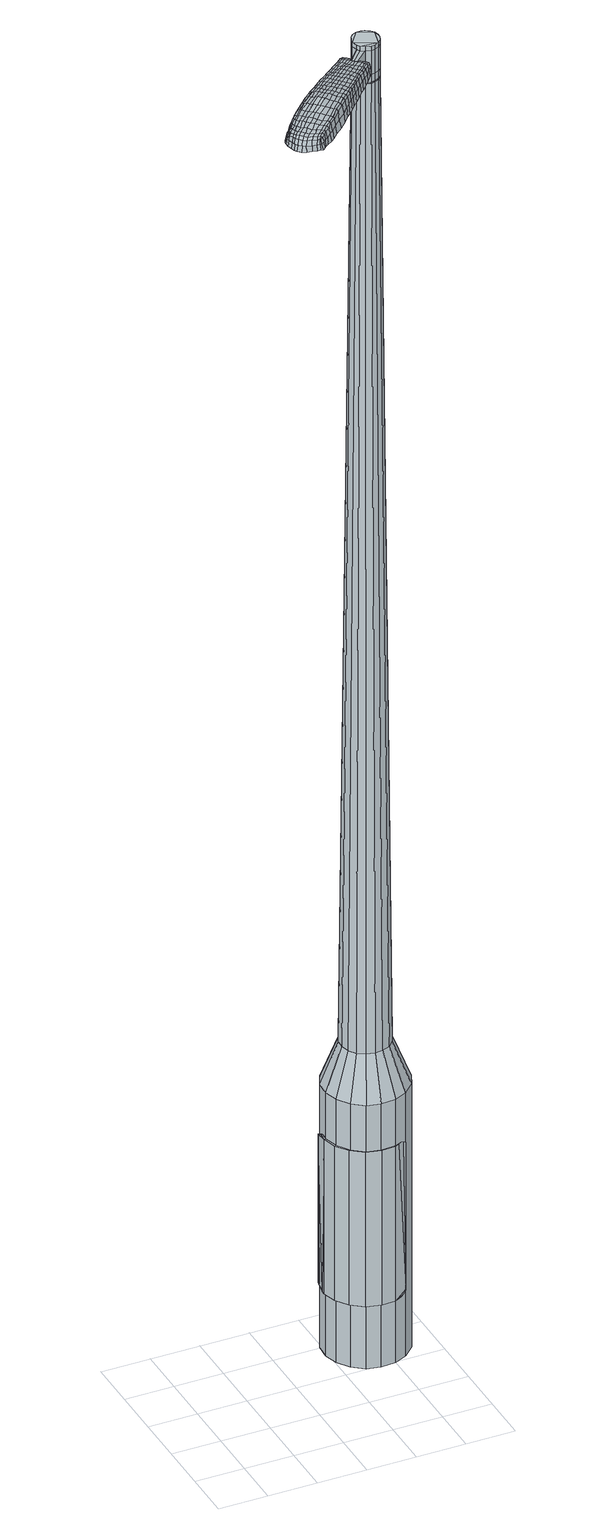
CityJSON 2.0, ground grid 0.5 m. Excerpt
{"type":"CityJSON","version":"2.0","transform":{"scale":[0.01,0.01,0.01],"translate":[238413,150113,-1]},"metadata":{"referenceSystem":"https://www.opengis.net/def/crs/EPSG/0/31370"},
"CityObjects":{
"object1":{"type":"GenericCityObject","attributes":{"cluster":891,"mean_distance_to_centroid":0.22,"new_centroid_x":238414.89,"new_centroid_y":150114.42,"mean_distance_to_camera":8.88,"H1":0.383,"H2":12.35,"Z_final":106.6,"cluster2":-1,"proj_x":238411.62,"proj_y":150111.2,"id_line":41665,"bearing_l":315.43,"distance":4.59,"orientation":"right","G_obj":225.43},"geometry":[{"type":"MultiSurface","lod":"2","boundaries":[[[0,1,2,3]],[[1,4,5,2]],[[4,6,7,5]],[[6,8,9,7]],[[8,10,11,9]],[[10,12,13,11]],[[12,14,15,13]],[[14,16,17,15]],[[16,18,19,17]],[[18,20,21,19]],[[20,22,23,21]],[[22,24,25,23]],[[24,26,27,25]],[[26,28,29,27]],[[28,30,31,29]],[[30,32,33,31]],[[32,34,35,33]],[[34,0,3,35]],[[36,37,38,39]],[[38,40,41,42]],[[41,43,42]],[[42,44,45,46]],[[45,47,46]],[[46,48,49,50]],[[49,51,50]],[[42,46,50,38]],[[50,52,39,38]],[[53,36,39]],[[2,5,7,35]],[[7,9,11,15]],[[11,13,15]],[[15,17,19,23]],[[19,21,23]],[[23,25,27,31]],[[27,29,31]],[[15,23,31,7]],[[31,33,35,7]],[[3,2,35]],[[1,0,54,55]],[[0,34,56,54]],[[34,32,57,56]],[[32,30,58,57]],[[30,28,59,58]],[[28,26,60,59]],[[26,24,61,60]],[[24,22,62,61]],[[22,20,63,62]],[[20,18,64,63]],[[18,16,65,64]],[[16,14,66,65]],[[14,12,67,66]],[[12,10,68,67]],[[10,8,69,68]],[[8,6,70,69]],[[6,4,71,70]],[[4,1,55,71]],[[55,54,72,73]],[[54,56,74,72]],[[56,57,75,74]],[[57,58,76,75]],[[58,59,77,76]],[[59,60,78,77]],[[60,61,79,78]],[[61,62,80,79]],[[62,63,81,80]],[[63,64,82,81]],[[64,65,83,82]],[[65,66,84,83]],[[66,67,85,84]],[[67,68,86,85]],[[68,69,87,86]],[[69,70,88,87]],[[70,71,89,88]],[[71,55,73,89]],[[90,91,92,73]],[[74,93,91,90]],[[94,95,93,74]],[[96,97,95,94]],[[98,99,97,96]],[[100,101,99,98]],[[102,103,101,100]],[[80,104,103,102]],[[105,106,104,80]],[[82,107,106,105]],[[83,108,107,82]],[[84,109,108,83]],[[110,111,109,84]],[[112,113,111,110]],[[114,115,113,112]],[[88,116,115,114]],[[117,118,116,88]],[[73,92,118,117]],[[119,120,121,122]],[[123,119,122,124]],[[125,123,124,126]],[[127,125,126,128]],[[129,127,128,130]],[[131,129,130,132]],[[133,131,132,134]],[[135,133,134,136]],[[137,135,136,138]],[[139,137,138,140]],[[141,139,140,142]],[[143,141,142,144]],[[145,143,144,146]],[[147,145,146,148]],[[149,147,148,150]],[[151,149,150,152]],[[72,90,73]],[[72,74,90]],[[75,94,74]],[[75,76,96,94]],[[76,77,98,96]],[[77,78,100,98]],[[78,79,102,100]],[[79,80,102]],[[81,105,80]],[[81,82,105]],[[85,110,84]],[[85,86,112,110]],[[86,87,114,112]],[[87,88,114]],[[89,117,88]],[[89,73,117]],[[153,92,91]],[[154,118,92]],[[154,116,118]],[[155,115,116]],[[155,156,113,115]],[[156,157,111,113]],[[157,109,111]],[[158,106,107]],[[158,104,106]],[[159,103,104]],[[159,160,101,103]],[[160,161,99,101]],[[161,162,97,99]],[[162,163,95,97]],[[163,93,95]],[[153,91,93]],[[39,52,151,164]],[[92,153,165,152]],[[53,39,164,120]],[[153,93,121,165]],[[36,53,120,119]],[[93,163,122,121]],[[37,36,119,123]],[[163,162,124,122]],[[38,37,123,125]],[[162,161,126,124]],[[40,38,125,127]],[[161,160,128,126]],[[41,40,127,129]],[[160,159,130,128]],[[43,41,129,131]],[[159,104,132,130]],[[42,43,131,133]],[[104,158,134,132]],[[44,42,133,135]],[[158,107,136,134]],[[45,44,135,137]],[[107,108,138,136]],[[47,45,137,139]],[[108,109,140,138]],[[46,47,139,141]],[[109,157,142,140]],[[48,46,141,143]],[[157,156,144,142]],[[49,48,143,145]],[[156,155,146,144]],[[51,49,145,147]],[[155,116,148,146]],[[50,51,147,149]],[[116,154,150,148]],[[52,50,149,151]],[[154,92,152,150]],[[151,152,166,167]],[[152,165,168,166]],[[165,121,169,168]],[[121,120,170,169]],[[120,164,171,170]],[[164,151,167,171]],[[172,173,174,175]],[[176,172,175,177]],[[172,176,178,179]],[[173,172,179,180]],[[181,182,183,184]],[[185,181,184,186]],[[181,185,187,188]],[[182,181,188,189]],[[190,191,192,193]],[[194,190,193,195]],[[190,194,196,197]],[[191,190,197,198]],[[199,200,201,202]],[[203,199,202,204]],[[199,203,205,206]],[[200,199,206,207]],[[208,209,210,211]],[[212,208,211,213]],[[208,212,214,215]],[[209,208,215,216]],[[217,218,219,220]],[[221,217,220,222]],[[217,221,223,224]],[[218,217,224,225]],[[226,227,228,229]],[[218,226,229,219]],[[226,218,225,230]],[[227,226,230,231]],[[232,233,234,235]],[[227,232,235,228]],[[232,227,231,236]],[[233,232,236,237]],[[238,176,177,239]],[[233,238,239,234]],[[238,233,237,240]],[[176,238,240,178]],[[241,242,243,244]],[[245,241,244,246]],[[241,245,247,248]],[[242,241,248,249]],[[250,251,252,253]],[[242,250,253,243]],[[250,242,249,254]],[[251,250,254,255]],[[256,257,258,259]],[[251,256,259,252]],[[256,251,255,260]],[[257,256,260,261]],[[262,263,264,265]],[[257,262,265,258]],[[262,257,261,266]],[[263,262,266,267]],[[268,173,180,269]],[[263,268,269,264]],[[268,263,267,270]],[[173,268,270,174]],[[271,272,273,274]],[[275,271,274,276]],[[271,275,277,278]],[[272,271,278,279]],[[280,281,282,283]],[[272,280,283,273]],[[280,272,279,284]],[[281,280,284,285]],[[286,287,288,289]],[[281,286,289,282]],[[286,281,285,290]],[[287,286,290,291]],[[292,185,186,293]],[[287,292,293,288]],[[292,287,291,294]],[[185,292,294,187]],[[295,296,297,298]],[[299,295,298,300]],[[295,299,301,302]],[[296,295,302,303]],[[304,305,306,307]],[[296,304,307,297]],[[304,296,303,308]],[[305,304,308,309]],[[310,311,312,313]],[[305,310,313,306]],[[310,305,309,314]],[[311,310,314,315]],[[316,317,318,319]],[[311,316,319,312]],[[316,311,315,320]],[[317,316,320,321]],[[322,182,189,323]],[[317,322,323,318]],[[322,317,321,324]],[[182,322,324,183]],[[325,211,210,326]],[[327,325,326,328]],[[325,327,329,330]],[[211,325,330,213]],[[331,327,328,332]],[[333,331,332,334]],[[331,333,335,336]],[[327,331,336,329]],[[337,333,334,338]],[[339,337,338,340]],[[337,339,341,342]],[[333,337,342,335]],[[343,339,340,344]],[[345,343,344,346]],[[343,345,347,348]],[[339,343,348,341]],[[349,345,346,350]],[[200,349,350,201]],[[349,200,207,351]],[[345,349,351,347]],[[352,353,198,197]],[[354,352,197,196]],[[352,354,355,356]],[[353,352,356,357]],[[358,359,357,356]],[[360,358,356,355]],[[358,360,361,362]],[[359,358,362,363]],[[364,365,363,362]],[[366,364,362,361]],[[364,366,367,368]],[[365,364,368,369]],[[370,371,369,368]],[[372,370,368,367]],[[370,372,205,203]],[[371,370,203,204]],[[373,374,375,376]],[[275,373,376,277]],[[373,275,276,377]],[[374,373,377,378]],[[379,194,195,380]],[[374,379,380,375]],[[379,374,378,381]],[[194,379,381,196]],[[382,383,384,385]],[[221,382,385,223]],[[382,221,222,386]],[[383,382,386,387]],[[388,389,390,391]],[[383,388,391,384]],[[388,383,387,392]],[[389,388,392,393]],[[394,191,198,395]],[[389,394,395,390]],[[394,389,393,396]],[[191,394,396,192]],[[397,398,399,400]],[[179,397,400,180]],[[397,179,178,401]],[[398,397,401,402]],[[403,404,405,406]],[[398,403,406,399]],[[403,398,402,407]],[[404,403,407,408]],[[409,202,201,410]],[[404,409,410,405]],[[409,404,408,411]],[[202,409,411,204]],[[412,413,414,415]],[[184,412,415,186]],[[412,184,183,416]],[[413,412,416,417]],[[418,206,205,419]],[[413,418,419,414]],[[418,413,417,420]],[[206,418,420,207]],[[421,422,423,424]],[[299,421,424,301]],[[421,299,300,425]],[[422,421,425,426]],[[427,212,213,428]],[[422,427,428,423]],[[427,422,426,429]],[[212,427,429,214]],[[430,431,432,433]],[[245,430,433,247]],[[430,245,246,434]],[[431,430,434,435]],[[436,437,438,439]],[[431,436,439,432]],[[436,431,435,440]],[[437,436,440,441]],[[442,209,216,443]],[[437,442,443,438]],[[442,437,441,444]],[[209,442,444,210]],[[445,446,435,434]],[[244,445,434,246]],[[445,244,243,447]],[[446,445,447,448]],[[449,450,441,440]],[[446,449,440,435]],[[449,446,448,451]],[[450,449,451,452]],[[453,326,210,444]],[[450,453,444,441]],[[453,450,452,454]],[[326,453,454,328]],[[455,456,457,458]],[[302,455,458,303]],[[455,302,301,424]],[[456,455,424,423]],[[459,330,329,460]],[[456,459,460,457]],[[459,456,423,428]],[[330,459,428,213]],[[461,462,448,447]],[[253,461,447,243]],[[461,253,252,463]],[[462,461,463,464]],[[465,466,452,451]],[[462,465,451,448]],[[465,462,464,467]],[[466,465,467,468]],[[469,332,328,454]],[[466,469,454,452]],[[469,466,468,470]],[[332,469,470,334]],[[471,472,473,474]],[[308,471,474,309]],[[471,308,303,458]],[[472,471,458,457]],[[475,336,335,476]],[[472,475,476,473]],[[475,472,457,460]],[[336,475,460,329]],[[477,478,464,463]],[[259,477,463,252]],[[477,259,258,479]],[[478,477,479,480]],[[481,482,468,467]],[[478,481,467,464]],[[481,478,480,483]],[[482,481,483,484]],[[485,338,334,470]],[[482,485,470,468]],[[485,482,484,486]],[[338,485,486,340]],[[487,488,489,490]],[[314,487,490,315]],[[487,314,309,474]],[[488,487,474,473]],[[491,342,341,492]],[[488,491,492,489]],[[491,488,473,476]],[[342,491,476,335]],[[493,494,480,479]],[[265,493,479,258]],[[493,265,264,495]],[[494,493,495,496]],[[497,498,484,483]],[[494,497,483,480]],[[497,494,496,499]],[[498,497,499,500]],[[501,344,340,486]],[[498,501,486,484]],[[501,498,500,502]],[[344,501,502,346]],[[503,504,505,506]],[[320,503,506,321]],[[503,320,315,490]],[[504,503,490,489]],[[507,348,347,508]],[[504,507,508,505]],[[507,504,489,492]],[[348,507,492,341]],[[509,510,496,495]],[[269,509,495,264]],[[509,269,180,400]],[[510,509,400,399]],[[511,512,500,499]],[[510,511,499,496]],[[511,510,399,406]],[[512,511,406,405]],[[513,350,346,502]],[[512,513,502,500]],[[513,512,405,410]],[[350,513,410,201]],[[514,515,417,416]],[[324,514,416,183]],[[514,324,321,506]],[[515,514,506,505]],[[516,351,207,420]],[[515,516,420,417]],[[516,515,505,508]],[[351,516,508,347]],[[517,518,378,377]],[[274,517,377,276]],[[517,274,273,519]],[[518,517,519,520]],[[521,354,196,381]],[[518,521,381,378]],[[521,518,520,522]],[[354,521,522,355]],[[523,524,525,526]],[[224,523,526,225]],[[523,224,223,385]],[[524,523,385,384]],[[527,528,529,530]],[[524,527,530,525]],[[527,524,384,391]],[[528,527,391,390]],[[531,353,357,532]],[[528,531,532,529]],[[531,528,390,395]],[[353,531,395,198]],[[533,534,520,519]],[[283,533,519,273]],[[533,283,282,535]],[[534,533,535,536]],[[537,360,355,522]],[[534,537,522,520]],[[537,534,536,538]],[[360,537,538,361]],[[539,540,541,542]],[[230,539,542,231]],[[539,230,225,526]],[[540,539,526,525]],[[543,544,545,546]],[[540,543,546,541]],[[543,540,525,530]],[[544,543,530,529]],[[547,359,363,548]],[[544,547,548,545]],[[547,544,529,532]],[[359,547,532,357]],[[549,550,536,535]],[[289,549,535,282]],[[549,289,288,551]],[[550,549,551,552]],[[553,366,361,538]],[[550,553,538,536]],[[553,550,552,554]],[[366,553,554,367]],[[555,556,557,558]],[[236,555,558,237]],[[555,236,231,542]],[[556,555,542,541]],[[559,560,561,562]],[[556,559,562,557]],[[559,556,541,546]],[[560,559,546,545]],[[563,365,369,564]],[[560,563,564,561]],[[563,560,545,548]],[[365,563,548,363]],[[565,566,552,551]],[[293,565,551,288]],[[565,293,186,415]],[[566,565,415,414]],[[567,372,367,554]],[[566,567,554,552]],[[567,566,414,419]],[[372,567,419,205]],[[568,569,402,401]],[[240,568,401,178]],[[568,240,237,558]],[[569,568,558,557]],[[570,571,408,407]],[[569,570,407,402]],[[570,569,557,562]],[[571,570,562,561]],[[572,371,204,411]],[[571,572,411,408]],[[572,571,561,564]],[[371,572,564,369]],[[573,574,575,576]],[[576,575,577,578]],[[579,577,575,580]],[[580,575,574,581]],[[582,583,584,585]],[[585,584,586,587]],[[588,586,584,589]],[[589,584,583,590]],[[591,592,593,594]],[[594,593,595,596]],[[597,595,593,598]],[[598,593,592,599]],[[600,601,602,603]],[[603,602,604,605]],[[606,604,602,607]],[[607,602,601,608]],[[609,610,611,612]],[[612,611,613,614]],[[615,613,611,616]],[[616,611,610,617]],[[618,619,620,621]],[[621,620,622,623]],[[624,622,620,625]],[[625,620,619,626]],[[627,628,629,630]],[[630,629,619,618]],[[626,619,629,631]],[[631,629,628,632]],[[633,634,635,636]],[[636,635,628,627]],[[632,628,635,637]],[[637,635,634,638]],[[578,577,639,640]],[[640,639,634,633]],[[638,634,639,641]],[[641,639,577,579]],[[642,643,644,645]],[[645,644,646,647]],[[648,646,644,649]],[[649,644,643,650]],[[651,652,653,654]],[[654,653,643,642]],[[650,643,653,655]],[[655,653,652,656]],[[657,658,659,660]],[[660,659,652,651]],[[656,652,659,661]],[[661,659,658,662]],[[663,664,665,666]],[[666,665,658,657]],[[662,658,665,667]],[[667,665,664,668]],[[581,574,669,670]],[[670,669,664,663]],[[668,664,669,671]],[[671,669,574,573]],[[672,673,674,675]],[[675,674,676,677]],[[678,676,674,679]],[[679,674,673,680]],[[681,682,683,684]],[[684,683,673,672]],[[680,673,683,685]],[[685,683,682,686]],[[687,688,689,690]],[[690,689,682,681]],[[686,682,689,691]],[[691,689,688,692]],[[587,586,693,694]],[[694,693,688,687]],[[692,688,693,695]],[[695,693,586,588]],[[696,697,698,699]],[[699,698,700,701]],[[702,700,698,703]],[[703,698,697,704]],[[705,706,707,708]],[[708,707,697,696]],[[704,697,707,709]],[[709,707,706,710]],[[711,712,713,714]],[[714,713,706,705]],[[710,706,713,715]],[[715,713,712,716]],[[717,718,719,720]],[[720,719,712,711]],[[716,712,719,721]],[[721,719,718,722]],[[590,583,723,724]],[[724,723,718,717]],[[722,718,723,725]],[[725,723,583,582]],[[609,612,726,727]],[[727,726,728,729]],[[730,728,726,731]],[[731,726,612,614]],[[729,728,732,733]],[[733,732,734,735]],[[736,734,732,737]],[[737,732,728,730]],[[735,734,738,739]],[[739,738,740,741]],[[742,740,738,743]],[[743,738,734,736]],[[741,740,744,745]],[[745,744,746,747]],[[748,746,744,749]],[[749,744,740,742]],[[747,746,750,751]],[[751,750,601,600]],[[608,601,750,752]],[[752,750,746,748]],[[599,753,754,598]],[[598,754,755,597]],[[756,755,754,757]],[[757,754,753,758]],[[758,759,760,757]],[[757,760,761,756]],[[762,761,760,763]],[[763,760,759,764]],[[764,765,766,763]],[[763,766,767,762]],[[768,767,766,769]],[[769,766,765,770]],[[770,771,772,769]],[[769,772,773,768]],[[606,773,772,604]],[[604,772,771,605]],[[774,775,776,777]],[[777,776,676,678]],[[677,676,776,778]],[[778,776,775,779]],[[596,595,780,781]],[[781,780,775,774]],[[779,775,780,782]],[[782,780,595,597]],[[783,784,785,786]],[[786,785,622,624]],[[623,622,785,787]],[[787,785,784,788]],[[789,790,791,792]],[[792,791,784,783]],[[788,784,791,793]],[[793,791,790,794]],[[599,592,795,796]],[[796,795,790,789]],[[794,790,795,797]],[[797,795,592,591]],[[798,799,800,801]],[[801,800,580,581]],[[579,580,800,802]],[[802,800,799,803]],[[804,805,806,807]],[[807,806,799,798]],[[803,799,806,808]],[[808,806,805,809]],[[600,603,810,811]],[[811,810,805,804]],[[809,805,810,812]],[[812,810,603,605]],[[813,814,815,816]],[[816,815,585,587]],[[582,585,815,817]],[[817,815,814,818]],[[606,607,819,820]],[[820,819,814,813]],[[818,814,819,821]],[[821,819,607,608]],[[822,823,824,825]],[[825,824,700,702]],[[701,700,824,826]],[[826,824,823,827]],[[614,613,828,829]],[[829,828,823,822]],[[827,823,828,830]],[[830,828,613,615]],[[831,832,833,834]],[[834,833,646,648]],[[647,646,833,835]],[[833,832,835]],[[836,837,838,839]],[[839,838,832,831]],[[835,832,838,840]],[[840,838,837,841]],[[617,610,842,843]],[[843,842,837,836]],[[841,837,842,844]],[[844,842,610,609]],[[845,846,835]],[[835,846,645,647]],[[642,645,846,847]],[[847,846,845,848]],[[841,849,850,840]],[[840,850,845,835]],[[848,845,850,851]],[[851,850,849,852]],[[609,727,853,844]],[[844,853,849,841]],[[852,849,853,854]],[[854,853,727,729]],[[855,856,857,858]],[[858,857,703,704]],[[702,703,857,825]],[[825,857,856,822]],[[730,731,859,860]],[[860,859,856,855]],[[822,856,859,829]],[[829,859,731,614]],[[848,861,847]],[[847,861,654,642]],[[651,654,861,862]],[[862,861,863]],[[852,864,865,851]],[[851,865,861,848]],[[863,861,865,866]],[[866,865,864,867]],[[729,733,868,854]],[[854,868,864,852]],[[867,864,868,869]],[[869,868,733,735]],[[870,871,872,873]],[[873,872,709,710]],[[704,709,872,858]],[[858,872,871,855]],[[736,737,874,875]],[[875,874,871,870]],[[855,871,874,860]],[[860,874,737,730]],[[863,876,877,862]],[[862,877,660,651]],[[657,660,877,878]],[[878,877,876,879]],[[867,880,881,866]],[[866,881,876,863]],[[879,876,881,882]],[[882,881,880,883]],[[735,739,884,869]],[[869,884,880,867]],[[883,880,884,885]],[[885,884,739,741]],[[886,887,888,889]],[[889,888,715,716]],[[710,715,888,873]],[[873,888,887,870]],[[742,743,890,891]],[[891,890,887,886]],[[870,887,890,875]],[[875,890,743,736]],[[879,892,893,878]],[[878,893,666,657]],[[663,666,893,894]],[[894,893,892,895]],[[883,896,897,882]],[[882,897,892,879]],[[895,892,897,898]],[[898,897,896,899]],[[741,745,900,885]],[[885,900,896,883]],[[899,896,900,901]],[[901,900,745,747]],[[902,903,904,905]],[[905,904,721,722]],[[716,721,904,889]],[[889,904,903,886]],[[748,749,906,907]],[[907,906,903,902]],[[886,903,906,891]],[[891,906,749,742]],[[895,908,909,894]],[[894,909,670,663]],[[581,670,909,801]],[[801,909,908,798]],[[899,910,911,898]],[[898,911,908,895]],[[798,908,911,807]],[[807,911,910,804]],[[747,751,912,901]],[[901,912,910,899]],[[804,910,912,811]],[[811,912,751,600]],[[818,913,914,817]],[[817,914,725,582]],[[722,725,914,905]],[[905,914,913,902]],[[608,752,915,821]],[[821,915,913,818]],[[902,913,915,907]],[[907,915,752,748]],[[779,916,917,778]],[[778,917,675,677]],[[672,675,917,918]],[[918,917,916,919]],[[597,755,920,782]],[[782,920,916,779]],[[919,916,920,921]],[[921,920,755,756]],[[922,923,924,925]],[[925,924,625,626]],[[624,625,924,786]],[[786,924,923,783]],[[926,927,928,929]],[[929,928,923,922]],[[783,923,928,792]],[[792,928,927,789]],[[758,753,930,931]],[[931,930,927,926]],[[789,927,930,796]],[[796,930,753,599]],[[919,932,933,918]],[[918,933,684,672]],[[681,684,933,934]],[[934,933,932,935]],[[756,761,936,921]],[[921,936,932,919]],[[935,932,936,937]],[[937,936,761,762]],[[938,939,940,941]],[[941,940,631,632]],[[626,631,940,925]],[[925,940,939,922]],[[942,943,944,945]],[[945,944,939,938]],[[922,939,944,929]],[[929,944,943,926]],[[764,759,946,947]],[[947,946,943,942]],[[926,943,946,931]],[[931,946,759,758]],[[935,948,949,934]],[[934,949,690,681]],[[687,690,949,950]],[[950,949,948,951]],[[762,767,952,937]],[[937,952,948,935]],[[951,948,952,953]],[[953,952,767,768]],[[954,955,956,957]],[[957,956,637,638]],[[632,637,956,941]],[[941,956,955,938]],[[958,959,960,961]],[[961,960,955,954]],[[938,955,960,945]],[[945,960,959,942]],[[770,765,962,963]],[[963,962,959,958]],[[942,959,962,947]],[[947,962,765,764]],[[951,964,965,950]],[[950,965,694,687]],[[587,694,965,816]],[[816,965,964,813]],[[768,773,966,953]],[[953,966,964,951]],[[813,964,966,820]],[[820,966,773,606]],[[803,967,968,802]],[[802,968,641,579]],[[638,641,968,957]],[[957,968,967,954]],[[809,969,970,808]],[[808,970,967,803]],[[954,967,970,961]],[[961,970,969,958]],[[605,771,971,812]],[[812,971,969,809]],[[958,969,971,963]],[[963,971,771,770]],[[573,576,175,174]],[[576,578,177,175]],[[588,589,188,187]],[[589,590,189,188]],[[591,594,193,192]],[[594,596,195,193]],[[615,616,215,214]],[[616,617,216,215]],[[618,621,220,219]],[[621,623,222,220]],[[627,630,229,228]],[[630,618,219,229]],[[633,636,235,234]],[[636,627,228,235]],[[578,640,239,177]],[[640,633,234,239]],[[648,649,248,247]],[[649,650,249,248]],[[650,655,254,249]],[[655,656,255,254]],[[656,661,260,255]],[[661,662,261,260]],[[662,667,266,261]],[[667,668,267,266]],[[668,671,270,267]],[[671,573,174,270]],[[678,679,278,277]],[[679,680,279,278]],[[680,685,284,279]],[[685,686,285,284]],[[686,691,290,285]],[[691,692,291,290]],[[692,695,294,291]],[[695,588,187,294]],[[696,699,298,297]],[[699,701,300,298]],[[705,708,307,306]],[[708,696,297,307]],[[711,714,313,312]],[[714,705,306,313]],[[717,720,319,318]],[[720,711,312,319]],[[590,724,323,189]],[[724,717,318,323]],[[774,777,376,375]],[[777,678,277,376]],[[596,781,380,195]],[[781,774,375,380]],[[623,787,386,222]],[[787,788,387,386]],[[788,793,392,387]],[[793,794,393,392]],[[794,797,396,393]],[[797,591,192,396]],[[701,826,425,300]],[[826,827,426,425]],[[827,830,429,426]],[[830,615,214,429]],[[831,834,433,432]],[[834,648,247,433]],[[836,839,439,438]],[[839,831,432,439]],[[617,843,443,216]],[[843,836,438,443]],[[972,973,974,975]],[[976,977,975,974]],[[978,979,980,981]],[[982,983,984,985]],[[973,986,987,974]],[[988,976,974,987]],[[989,978,981,990]],[[991,992,983,982]],[[986,993,994,987]],[[994,995,988,987]],[[996,989,990,997]],[[998,992,991,999]],[[993,1000,1001,994]],[[1001,1002,995,994]],[[1003,996,997,1004]],[[1005,998,999,1006]],[[1007,1008,1009,1010]],[[1011,1012,1008,1007]],[[1011,1013,1014,1012]],[[1013,1015,1016,1014]],[[1017,1018,1019,1020]],[[1021,1022,1018,1017]],[[1023,1022,1021]],[[1024,1025,1022,1023]],[[1020,1009,1008,1017]],[[1017,1008,1012,1021]],[[1012,1014,1023,1021]],[[1014,1016,1024,1023]],[[981,980,977,976]],[[990,981,976,988]],[[995,997,990,988]],[[1002,1004,997,995]],[[982,985,979,978]],[[991,982,978,989]],[[999,991,989,996]],[[1006,999,996,1003]],[[983,1007,1010,984]],[[992,1011,1007,983]],[[1013,1011,992,998]],[[1015,1013,998,1005]],[[1026,1027,1028,1029]],[[1028,1030,1031,1032]],[[1028,1032,1033,1034]],[[1028,1034,1029]],[[1035,1026,1029,1036]],[[1037,1036,1029,1038]],[[1039,1038,1029]],[[1040,1028,1027,1041]],[[1042,1040,1041,1043]],[[1044,1042,1043,1045]],[[1046,1044,1045,1047]],[[1048,1046,1047,1049]],[[1049,1050,1051,1052]],[[1049,1052,1053,1054]],[[1049,1054,1055,1056]],[[1055,1057,1058,1059]],[[1055,1059,1060,1061]],[[1055,1061,1056]],[[1049,1056,1048]],[[1062,1063,1027,1026]],[[1064,1065,1030,1028]],[[1066,1067,1039,1029]],[[1063,1068,1041,1027]],[[1069,1064,1028,1040]],[[1068,1070,1043,1041]],[[1071,1069,1040,1042]],[[1070,1072,1045,1043]],[[1073,1071,1042,1044]],[[1072,1074,1047,1045]],[[1075,1073,1044,1046]],[[1074,1076,1049,1047]],[[1077,1075,1046,1048]],[[1076,1078,1050,1049]],[[1079,1080,1057,1055]],[[1081,1077,1048,1056]],[[1051,1050,1078,1082]],[[1052,1051,1082,1083]],[[1053,1052,1083,1084]],[[1054,1053,1084,1085]],[[1055,1054,1085,1079]],[[1086,1062,1026,1035]],[[1087,1086,1035,1036]],[[1088,1087,1036,1037]],[[1089,1088,1037,1038]],[[1067,1089,1038,1039]],[[1031,1030,1065,1090]],[[1058,1057,1080,1091]],[[1032,1031,1090,1092]],[[1033,1032,1092,1093]],[[1034,1033,1093,1094]],[[1029,1034,1094,1066]],[[1059,1058,1091,1095]],[[1060,1059,1095,1096]],[[1061,1060,1096,1097]],[[1056,1061,1097,1081]]]}]}
},
"vertices":[
[159,110,384],[151,122,384],[151,122,96],[159,110,96],[147,136,384],[147,136,96],[148,151,384],[148,151,96],[154,164,384],[154,164,96],[164,174,384],[164,174,96],[177,181,384],[177,181,96],[192,182,384],[192,182,96],[206,178,384],[206,178,96],[218,170,384],[218,170,96],[227,158,384],[227,158,96],[231,144,384],[231,144,96],[230,129,384],[230,129,96],[224,116,384],[224,116,96],[213,105,384],[213,105,96],[200,99,384],[200,99,96],[185,98,384],[185,98,96],[171,101,384],[171,101,96],[188,126,1524],[192,127,1524],[197,129,1524],[179,130,1524],[200,132,1524],[202,137,1524],[201,146,1524],[202,141,1524],[198,149,1524],[194,152,1524],[185,153,1524],[190,153,1524],[181,151,1524],[178,148,1524],[175,139,1524],[176,143,1524],[177,134,1524],[183,128,1524],[171,122,429],[166,129,429],[178,117,429],[187,115,429],[195,116,429],[203,119,429],[209,126,429],[213,134,429],[214,142,429],[211,151,429],[206,158,429],[199,163,429],[191,165,429],[182,164,429],[174,160,429],[168,154,429],[164,146,429],[164,138,429],[179,130,1483],[177,134,1483],[183,128,1483],[188,126,1483],[192,127,1483],[197,129,1483],[200,132,1483],[202,137,1483],[202,141,1483],[201,146,1483],[198,149,1483],[194,152,1483],[190,153,1483],[185,153,1483],[181,151,1483],[178,148,1483],[176,143,1483],[175,139,1483],[180,131,1483],[180,131,1485],[177,134,1485],[183,128,1485],[188,127,1483],[188,127,1485],[192,128,1483],[192,128,1485],[196,129,1483],[196,129,1485],[199,133,1483],[199,133,1485],[201,137,1483],[201,137,1485],[202,141,1485],[200,145,1483],[200,145,1485],[198,149,1485],[194,152,1485],[190,153,1485],[185,152,1483],[185,152,1485],[181,150,1483],[181,150,1485],[178,147,1483],[178,147,1485],[176,143,1485],[176,139,1483],[176,139,1485],[188,126,1519],[183,128,1519],[183,128,1493],[188,126,1493],[192,127,1519],[192,127,1493],[197,129,1519],[197,129,1493],[200,132,1519],[200,132,1493],[202,137,1519],[202,137,1493],[202,141,1519],[202,141,1493],[201,146,1519],[201,146,1493],[198,149,1519],[198,149,1493],[194,152,1519],[194,152,1493],[190,153,1519],[190,153,1493],[185,153,1519],[185,153,1493],[181,151,1519],[181,151,1493],[178,148,1519],[178,148,1493],[176,143,1519],[176,143,1493],[175,139,1519],[175,139,1493],[177,134,1519],[177,134,1493],[179,130,1485],[175,139,1485],[178,148,1485],[181,151,1485],[185,153,1485],[201,146,1485],[202,137,1485],[200,132,1485],[197,129,1485],[192,127,1485],[188,126,1485],[179,130,1519],[179,130,1493],[164,119,1513],[164,119,1518],[166,117,1513],[168,115,1513],[168,115,1518],[166,117,1518],[100,78,1519],[105,83,1518],[103,83,1509],[98,78,1510],[94,72,1519],[92,72,1510],[96,72,1526],[102,78,1525],[107,82,1525],[128,51,1519],[132,56,1518],[132,58,1525],[127,53,1525],[122,44,1519],[121,46,1526],[122,42,1510],[128,49,1510],[132,54,1509],[64,11,1519],[61,13,1519],[60,13,1513],[63,10,1513],[67,9,1519],[67,8,1513],[68,10,1524],[65,12,1524],[62,15,1524],[116,64,1530],[121,69,1529],[118,71,1529],[113,66,1530],[109,57,1531],[107,59,1531],[112,54,1530],[118,61,1530],[123,66,1529],[172,121,1512],[170,123,1512],[169,122,1517],[171,120,1517],[174,119,1512],[173,118,1517],[174,118,1506],[171,121,1506],[169,123,1506],[60,35,1519],[62,37,1519],[60,38,1512],[58,35,1512],[58,33,1518],[57,33,1512],[59,33,1522],[61,34,1523],[63,37,1524],[65,41,1519],[68,46,1519],[67,46,1512],[63,41,1512],[66,41,1524],[70,45,1525],[72,50,1519],[78,56,1519],[76,56,1511],[70,50,1511],[74,49,1526],[79,55,1526],[86,64,1519],[84,64,1510],[87,63,1526],[155,128,1513],[149,122,1513],[151,122,1518],[156,127,1517],[159,131,1512],[159,130,1516],[158,131,1506],[154,128,1507],[148,123,1507],[144,117,1514],[138,112,1515],[140,112,1520],[145,117,1519],[142,118,1507],[136,113,1507],[133,107,1515],[127,102,1516],[129,102,1522],[134,107,1521],[131,108,1508],[125,103,1508],[122,98,1517],[116,93,1517],[118,92,1524],[123,97,1523],[120,98,1508],[114,93,1509],[111,88,1518],[113,87,1524],[109,88,1509],[85,9,1519],[87,11,1519],[87,12,1524],[84,10,1523],[82,8,1518],[82,9,1522],[83,6,1512],[85,8,1512],[87,10,1512],[91,14,1519],[95,18,1519],[95,19,1525],[90,16,1524],[91,13,1512],[96,16,1512],[100,22,1519],[105,28,1519],[105,29,1526],[99,24,1526],[100,20,1511],[106,26,1511],[113,36,1519],[113,38,1526],[114,34,1510],[176,106,1513],[172,100,1513],[172,99,1507],[177,105,1507],[180,111,1512],[180,109,1506],[179,110,1516],[176,107,1517],[171,102,1518],[167,95,1514],[162,89,1515],[162,87,1507],[167,93,1507],[166,96,1519],[161,91,1520],[157,84,1515],[152,78,1516],[152,76,1508],[157,82,1508],[156,85,1521],[151,80,1522],[147,72,1517],[142,67,1517],[142,65,1509],[147,70,1508],[146,74,1523],[142,69,1524],[137,61,1518],[137,59,1509],[137,63,1524],[167,117,1519],[166,118,1519],[162,111,1520],[160,113,1520],[164,109,1520],[169,115,1519],[157,106,1522],[155,108,1522],[152,101,1523],[150,103,1523],[154,98,1523],[159,104,1521],[146,95,1524],[144,97,1524],[141,90,1525],[139,92,1525],[144,88,1525],[149,93,1524],[136,85,1526],[134,87,1526],[131,79,1527],[129,82,1527],[133,77,1527],[138,82,1526],[126,74,1528],[124,76,1528],[128,72,1528],[67,14,1527],[64,17,1527],[70,12,1526],[73,15,1527],[70,17,1528],[67,20,1528],[74,22,1529],[72,24,1529],[78,19,1528],[83,25,1530],[80,27,1530],[77,30,1530],[85,32,1531],[82,35,1531],[88,30,1530],[94,36,1531],[91,39,1531],[89,41,1531],[100,48,1531],[98,50,1531],[103,45,1531],[80,7,1518],[77,7,1519],[77,6,1513],[80,6,1513],[81,9,1523],[78,8,1523],[72,7,1519],[72,7,1513],[73,9,1524],[58,30,1518],[57,28,1518],[59,28,1523],[59,31,1523],[56,31,1513],[56,28,1513],[57,24,1519],[58,20,1519],[59,21,1524],[58,25,1523],[56,24,1513],[57,20,1513],[59,17,1519],[60,18,1524],[58,16,1513],[103,77,1528],[105,75,1528],[110,80,1528],[109,82,1527],[97,71,1528],[98,69,1529],[106,73,1529],[109,71,1530],[114,76,1529],[112,78,1528],[100,67,1529],[102,64,1530],[111,68,1530],[116,73,1529],[104,62,1531],[126,54,1528],[124,55,1529],[118,49,1529],[120,47,1528],[131,59,1527],[129,61,1528],[121,58,1529],[115,51,1530],[126,63,1528],[180,113,1512],[179,114,1512],[178,114,1517],[179,112,1517],[181,112,1506],[179,113,1506],[177,117,1512],[176,116,1517],[176,116,1506],[162,132,1512],[163,130,1512],[162,130,1506],[160,132,1506],[161,130,1517],[162,129,1517],[164,129,1512],[166,127,1512],[165,127,1506],[163,129,1506],[164,128,1517],[166,126,1517],[168,125,1512],[167,125,1506],[167,124,1517],[157,127,1519],[158,125,1519],[152,121,1520],[153,120,1520],[160,124,1519],[162,122,1519],[155,119,1520],[157,117,1520],[164,120,1519],[158,115,1520],[175,108,1519],[174,110,1519],[169,104,1520],[170,103,1520],[172,112,1519],[167,107,1520],[146,116,1521],[148,115,1521],[141,111,1522],[142,110,1522],[149,114,1521],[151,112,1521],[144,108,1522],[146,106,1523],[153,110,1522],[148,105,1523],[165,97,1521],[164,99,1521],[159,93,1522],[160,92,1522],[162,101,1521],[157,96,1522],[135,106,1523],[137,105,1523],[130,101,1524],[131,100,1524],[138,103,1523],[140,101,1524],[133,98,1525],[135,96,1525],[142,99,1524],[137,94,1525],[155,86,1523],[154,88,1523],[149,82,1524],[151,81,1524],[151,90,1524],[146,85,1525],[125,96,1525],[126,95,1525],[119,91,1526],[120,90,1526],[128,93,1526],[130,91,1526],[122,88,1527],[124,86,1527],[132,89,1526],[127,84,1527],[146,75,1525],[144,77,1525],[139,71,1526],[141,70,1526],[141,79,1526],[136,74,1527],[114,86,1527],[115,85,1527],[117,83,1527],[119,81,1528],[121,79,1528],[136,64,1527],[134,66,1527],[131,69,1528],[82,10,1525],[79,10,1525],[85,13,1526],[82,13,1526],[75,11,1526],[78,13,1527],[61,32,1525],[60,30,1525],[63,33,1526],[63,35,1525],[60,27,1525],[61,23,1526],[64,26,1527],[63,30,1526],[62,20,1526],[65,23,1527],[89,16,1526],[86,16,1527],[93,20,1527],[91,21,1528],[82,18,1528],[87,22,1529],[66,39,1526],[66,37,1527],[71,42,1528],[70,44,1527],[67,34,1527],[68,31,1528],[73,36,1529],[71,39,1528],[70,27,1528],[75,33,1530],[98,24,1528],[96,25,1529],[104,30,1528],[102,31,1529],[92,27,1529],[98,33,1530],[74,48,1528],[75,46,1528],[81,52,1529],[80,54,1528],[76,44,1529],[78,41,1530],[84,47,1530],[82,50,1530],[80,38,1530],[86,44,1531],[112,39,1529],[110,40,1529],[107,42,1530],[88,62,1528],[89,61,1529],[91,58,1530],[93,56,1530],[95,53,1531],[105,81,1509],[107,81,1518],[102,76,1518],[100,77,1509],[95,71,1519],[93,71,1510],[97,70,1525],[103,76,1525],[108,81,1525],[130,59,1525],[131,57,1518],[126,52,1518],[126,54,1525],[120,46,1519],[120,47,1525],[120,44,1510],[126,50,1509],[131,55,1509],[62,14,1513],[63,15,1519],[65,13,1519],[64,12,1513],[68,11,1519],[68,10,1513],[69,12,1524],[66,14,1524],[64,16,1524],[118,71,1528],[120,69,1528],[115,63,1529],[113,66,1529],[109,57,1529],[107,59,1529],[112,55,1529],[118,61,1529],[123,66,1528],[168,121,1516],[169,122,1512],[170,120,1512],[170,119,1516],[173,118,1512],[172,117,1516],[172,117,1506],[170,119,1506],[168,121,1506],[62,37,1512],[63,36,1519],[61,34,1518],[60,34,1512],[60,32,1518],[59,32,1512],[61,32,1522],[62,33,1523],[64,36,1523],[68,44,1512],[70,44,1519],[66,40,1519],[65,40,1512],[68,39,1524],[71,44,1525],[77,54,1511],[79,54,1519],[74,49,1519],[72,49,1511],[75,48,1525],[81,54,1526],[87,62,1519],[85,63,1510],[89,62,1526],[152,121,1518],[151,121,1513],[156,126,1513],[157,126,1517],[160,129,1512],[160,128,1515],[159,129,1506],[155,126,1506],[149,121,1507],[141,111,1520],[139,111,1514],[145,116,1514],[146,116,1519],[143,116,1507],[138,111,1507],[130,101,1522],[128,101,1516],[134,106,1515],[135,106,1521],[132,106,1508],[127,101,1508],[119,91,1523],[117,91,1517],[123,96,1516],[124,96,1522],[121,96,1508],[115,91,1508],[112,86,1517],[114,86,1524],[110,86,1509],[85,14,1523],[86,13,1519],[84,11,1518],[83,12,1523],[82,10,1518],[82,11,1522],[82,8,1512],[84,9,1512],[86,11,1512],[94,21,1525],[94,20,1519],[90,16,1519],[89,17,1524],[90,14,1512],[94,18,1512],[104,31,1526],[104,29,1519],[98,24,1519],[98,25,1525],[99,22,1511],[104,27,1511],[112,37,1519],[112,39,1526],[112,35,1510],[170,100,1507],[170,102,1513],[175,107,1513],[175,106,1506],[178,111,1512],[178,110,1506],[177,111,1515],[175,108,1517],[170,103,1518],[160,89,1507],[160,90,1514],[165,96,1514],[165,94,1507],[165,97,1519],[160,92,1520],[150,77,1508],[150,79,1516],[155,85,1515],[155,83,1508],[155,86,1521],[150,81,1522],[141,66,1508],[140,68,1517],[145,74,1516],[146,72,1508],[145,75,1522],[140,70,1523],[136,63,1517],[136,61,1509],[135,64,1524],[167,116,1518],[165,118,1518],[162,111,1519],[160,113,1519],[164,109,1519],[169,114,1518],[156,106,1520],[155,107,1520],[151,100,1521],[149,102,1521],[153,98,1521],[159,103,1520],[146,95,1523],[144,97,1523],[141,90,1524],[139,92,1524],[143,87,1524],[148,93,1523],[136,84,1525],[134,86,1525],[131,79,1526],[128,81,1526],[133,77,1526],[138,82,1525],[125,74,1527],[123,76,1527],[128,71,1527],[65,18,1526],[68,15,1526],[71,13,1525],[74,16,1526],[70,18,1526],[68,20,1526],[72,25,1528],[75,22,1528],[78,20,1527],[83,25,1528],[80,27,1529],[77,30,1529],[82,35,1530],[85,33,1530],[88,30,1529],[94,36,1530],[91,39,1530],[89,41,1530],[98,50,1530],[100,48,1530],[103,45,1530],[78,8,1513],[77,9,1518],[80,9,1518],[80,8,1512],[80,11,1523],[78,10,1523],[73,10,1519],[73,9,1513],[74,11,1523],[61,28,1523],[59,28,1518],[60,30,1518],[61,31,1523],[58,30,1512],[58,28,1512],[61,22,1523],[60,21,1519],[59,24,1519],[60,25,1523],[58,24,1513],[59,20,1513],[61,18,1519],[62,19,1524],[60,17,1513],[110,79,1527],[105,75,1527],[104,76,1527],[109,80,1526],[98,70,1527],[99,69,1528],[114,75,1528],[109,70,1528],[107,73,1528],[112,77,1527],[100,66,1528],[102,64,1529],[111,68,1529],[116,73,1528],[104,62,1529],[118,49,1528],[124,56,1527],[125,55,1527],[119,48,1527],[130,60,1526],[129,61,1527],[121,58,1528],[115,52,1528],[126,63,1527],[176,112,1516],[177,113,1512],[178,112,1512],[177,112,1516],[178,111,1506],[177,111,1506],[175,115,1512],[174,115,1516],[175,114,1506],[160,129,1506],[161,129,1512],[161,130,1512],[160,130,1506],[161,128,1516],[164,125,1506],[165,125,1512],[163,127,1512],[162,127,1506],[163,126,1516],[164,124,1516],[167,123,1512],[166,123,1506],[166,123,1516],[158,125,1518],[157,125,1518],[152,120,1519],[153,120,1519],[161,121,1518],[159,123,1518],[154,118,1519],[156,116,1519],[163,119,1518],[158,115,1519],[169,104,1519],[173,109,1518],[174,109,1518],[169,103,1519],[171,111,1518],[166,106,1519],[147,115,1520],[141,110,1521],[142,110,1521],[151,111,1520],[149,113,1520],[144,108,1521],[146,106,1521],[153,109,1520],[147,104,1521],[158,93,1521],[163,99,1520],[164,98,1520],[159,92,1521],[161,101,1520],[156,95,1521],[136,104,1522],[136,105,1522],[130,100,1523],[131,99,1523],[140,101,1522],[138,103,1522],[133,98,1523],[135,96,1524],[142,99,1523],[137,94,1524],[148,82,1523],[153,88,1522],[154,87,1522],[149,81,1523],[151,90,1522],[146,85,1523],[126,94,1524],[125,95,1524],[120,90,1525],[120,89,1525],[130,90,1525],[128,93,1524],[122,87,1525],[124,85,1526],[132,88,1525],[126,83,1526],[138,71,1525],[143,77,1524],[144,76,1524],[140,70,1525],[141,79,1524],[136,74,1525],[115,84,1526],[114,85,1526],[119,80,1527],[117,82,1526],[121,78,1527],[134,66,1526],[135,65,1526],[131,69,1526],[79,12,1524],[82,12,1524],[84,14,1525],[82,14,1525],[75,12,1525],[78,15,1525],[64,33,1525],[62,30,1524],[62,32,1524],[64,35,1525],[65,26,1526],[62,23,1525],[62,27,1524],[64,30,1525],[63,20,1525],[66,23,1526],[86,17,1526],[88,17,1526],[93,21,1526],[91,22,1527],[82,19,1526],[87,23,1527],[72,41,1527],[67,37,1526],[68,38,1526],[72,43,1526],[74,36,1528],[69,31,1527],[68,34,1526],[72,39,1527],[70,28,1527],[75,33,1528],[95,26,1527],[97,26,1527],[103,31,1527],[101,32,1528],[92,28,1528],[98,34,1529],[82,52,1528],[76,46,1527],[76,47,1527],[81,53,1527],[84,47,1529],[78,40,1529],[77,43,1528],[83,49,1528],[80,38,1529],[86,44,1530],[110,40,1528],[111,40,1528],[106,43,1529],[90,60,1528],[89,61,1528],[93,55,1529],[91,58,1529],[95,53,1530],[159,130,1508],[164,125,1508],[140,102,1509],[135,108,1509],[125,88,1510],[119,94,1510],[96,60,1512],[90,66,1512],[102,79,1511],[109,73,1511],[84,47,1513],[75,37,1514],[68,43,1514],[77,54,1513],[169,120,1508],[146,97,1509],[131,82,1510],[103,53,1512],[116,66,1511],[90,41,1513],[81,31,1514],[174,115,1508],[152,91,1509],[137,76,1510],[110,47,1512],[122,60,1511],[87,25,1514],[97,34,1513],[178,111,1508],[157,86,1509],[143,70,1510],[116,40,1512],[129,53,1511],[94,19,1514],[104,27,1513],[66,27,1514],[63,23,1514],[58,28,1514],[60,33,1514],[72,21,1514],[68,18,1514],[78,15,1514],[73,13,1514],[84,10,1514],[78,8,1514],[62,18,1515],[62,13,1515],[61,14,1515],[59,21,1515],[65,15,1515],[63,12,1515],[68,12,1515],[71,9,1515],[64,11,1515],[203,99,334],[199,97,334],[199,97,165],[212,103,171],[203,99,165],[207,101,165],[209,102,166],[211,103,167],[212,103,169],[207,101,334],[209,102,333],[211,103,332],[212,103,331],[212,103,328],[185,96,165],[185,96,334],[170,100,165],[170,100,334],[158,109,165],[158,109,334],[149,121,165],[149,121,334],[145,135,165],[145,135,334],[145,140,334],[146,143,334],[146,146,333],[146,148,332],[146,150,331],[146,150,328],[145,140,165],[146,150,171],[146,150,169],[146,148,167],[146,146,166],[146,143,165],[202,102,334],[198,100,334],[198,100,165],[202,102,165],[211,106,171],[211,106,328],[185,99,334],[185,99,165],[171,103,334],[171,103,165],[160,111,334],[160,111,165],[152,122,334],[152,122,165],[148,136,334],[148,136,165],[148,139,334],[149,150,328],[149,150,171],[148,139,165],[148,143,334],[149,146,333],[149,148,332],[149,149,331],[205,103,334],[208,105,333],[210,105,332],[211,106,331],[205,103,165],[149,149,169],[208,105,166],[210,105,167],[211,106,169],[149,148,167],[149,146,166],[148,143,165]
]}
